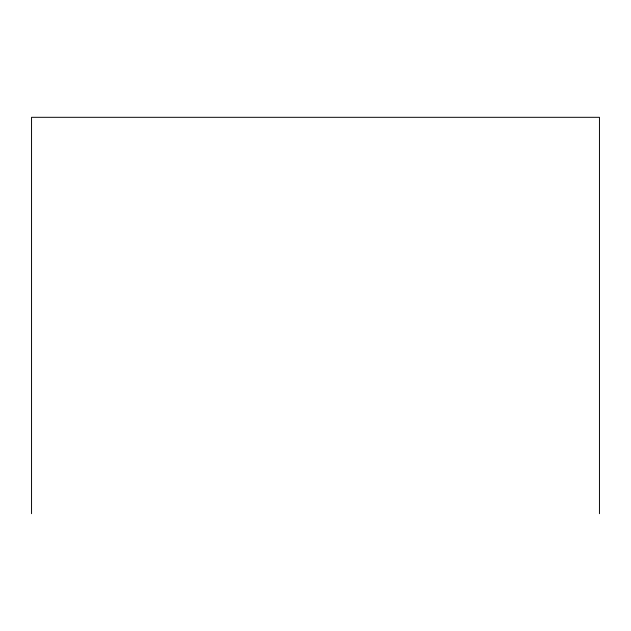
<?xml version="1.0" encoding="UTF-8"?>
<svg xmlns="http://www.w3.org/2000/svg" width="631" height="631" viewBox="0 0 631 631"><rect width="100%" height="100%" fill="white"/><g stroke="black" fill="none" stroke-linecap="round" stroke-linejoin="round"><path stroke-width="0.95" d="M599.45 513.689L599.45 117.311L31.55 117.311L31.55 513.689"/></g></svg>
